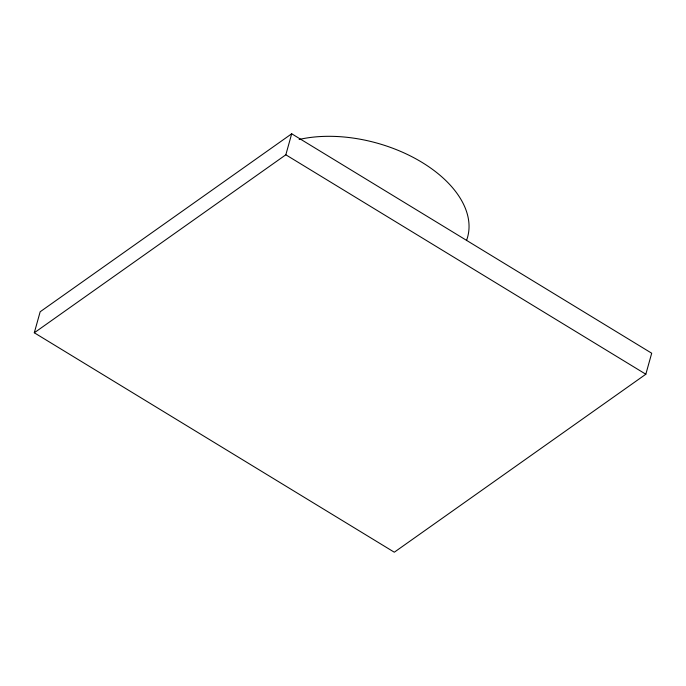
<?xml version="1.0" encoding="UTF-8"?>
<svg xmlns="http://www.w3.org/2000/svg" width="686" height="686" viewBox="0 0 686 686"><rect width="100%" height="100%" fill="white"/><g stroke="black" fill="none" stroke-linecap="round" stroke-linejoin="round"><path stroke-width="1.03" d="M34.3 332.779L40.165 311.77L291.696 133.787L651.7 353.221L645.835 374.23L394.304 552.213L34.3 332.779L285.83 154.796L291.696 133.787M285.83 154.796L645.835 374.23M299.13 139.464A112.478 66.276 15.6 0 1 421.624 162.145A112.478 66.276 15.6 0 1 466.463 240.606"/></g></svg>
